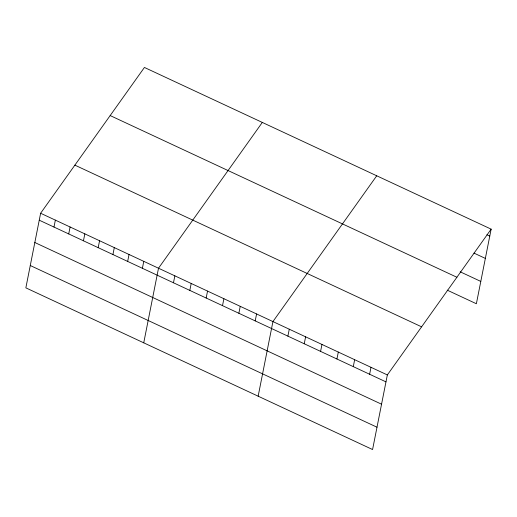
<?xml version="1.0" encoding="UTF-8"?>
<svg xmlns="http://www.w3.org/2000/svg" width="517" height="517" viewBox="0 0 517 517"><rect width="100%" height="100%" fill="white"/><g stroke="black" fill="none" stroke-linecap="round" stroke-linejoin="round"><path stroke-width="0.78" d="M40.623 213.25L25.85 287.853L372.576 449.544L387.349 374.941L491.15 229.147L144.424 67.456L40.623 213.25L387.349 374.941M53.988 227.053L55.358 220.119M68.722 233.923L70.092 226.995M83.457 240.799L84.827 233.865M98.191 247.669L99.568 240.735M112.926 254.538L114.302 247.611M127.667 261.415L129.037 254.48M142.401 268.284L143.771 261.35M143.739 342.829L158.506 268.226L262.313 122.432M173.479 282.78L174.856 275.845M189.829 290.399L191.2 283.471M206.173 298.025L207.543 291.09M222.517 305.644L223.893 298.716M238.867 313.27L240.237 306.335M255.211 320.889L256.581 313.961M258.157 396.184L272.931 321.58L376.731 175.793M287.898 336.134L289.274 329.206M304.248 343.76L305.618 336.826M320.592 351.379L321.962 344.451M336.935 359.005L338.312 352.071M353.285 366.631L354.656 359.696M369.629 374.25L370.999 367.316M491.15 229.147L476.377 303.75L447.237 290.16M486.936 234.757L489.78 236.082M473.986 253.11L485.353 258.41M460.188 271.806L480.797 281.416M110.173 115.569L456.892 277.261M74.875 165.136L421.601 326.828M39.247 220.184L385.973 381.876M34.826 242.512L381.552 404.204M30.27 265.518L376.996 427.21"/></g></svg>
